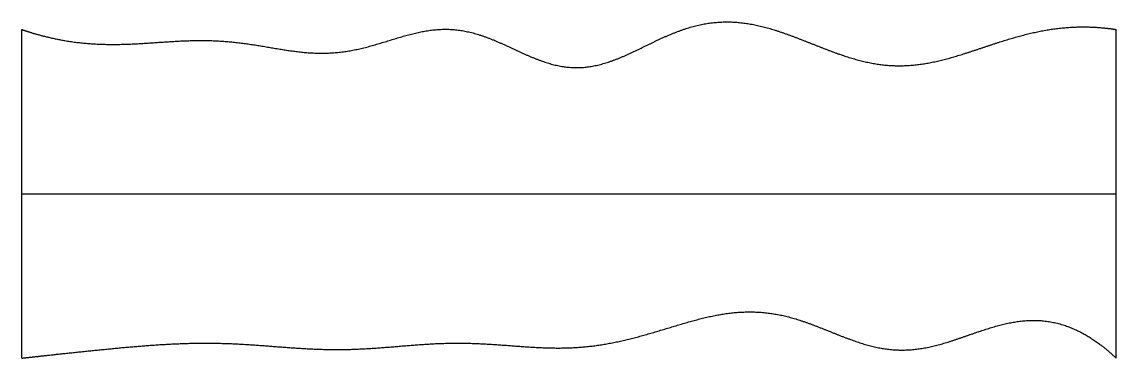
# Model space of a CAD drawing. Header units: millimetres. Extents: x 0 to 10, y 0 to 3.1.
import ezdxf

# ---------------------------------------------------------------- set-up
doc = ezdxf.new("R2010")
doc.units = ezdxf.units.MM
doc.layers.get('0').update_dxf_attribs({"linetype": 'CONTINUOUS'})

msp = doc.modelspace()

# ---------------------------------------------------------------- linework, layer by layer
for points in [[(0, 3), (0.04, 2.986), (0.12, 2.96), (0.241, 2.927), (0.401, 2.893), (0.602, 2.869), (0.803, 2.861), (1.005, 2.866), (1.206, 2.88), (1.408, 2.895), (1.61, 2.903), (1.812, 2.899), (2.013, 2.879), (2.215, 2.846), (2.417, 2.81), (2.618, 2.783), (2.82, 2.779), (3.021, 2.804), (3.222, 2.856), (3.423, 2.922), (3.623, 2.98), (3.823, 3.012), (4.022, 3.001), (4.221, 2.946), (4.419, 2.859), (4.616, 2.763), (4.812, 2.683), (5.008, 2.642), (5.204, 2.652), (5.4, 2.709), (5.597, 2.798), (5.795, 2.899), (5.995, 2.989), (6.196, 3.052), (6.398, 3.078), (6.601, 3.067), (6.803, 3.024), (7.004, 2.956), (7.204, 2.877), (7.403, 2.797), (7.601, 2.728), (7.798, 2.681), (7.996, 2.662), (8.194, 2.674), (8.393, 2.713), (8.592, 2.771), (8.793, 2.839), (8.993, 2.906), (9.194, 2.964), (9.395, 3.005), (9.597, 3.027), (9.758, 3.027), (9.879, 3.017), (9.96, 3.007), (10, 3)], [(0, 0), (0, 0.12), (0, 0.36), (0, 0.72), (0, 1.2), (0, 1.8), (0, 2.28), (0, 2.64), (0, 2.88), (0, 3)], [(10, 0), (10, 0.12), (10, 0.36), (10, 0.72), (10, 1.2), (10, 1.8), (10, 2.28), (10, 2.64), (10, 2.88), (10, 3)], [(0, 1.5), (0.4, 1.5), (1.2, 1.5), (2.4, 1.5), (4, 1.5), (6, 1.5), (7.6, 1.5), (8.8, 1.5), (9.6, 1.5), (10, 1.5)], [(0, 0), (0.04, 0.004), (0.12, 0.013), (0.241, 0.026), (0.401, 0.044), (0.602, 0.065), (0.803, 0.085), (1.004, 0.104), (1.205, 0.12), (1.406, 0.132), (1.608, 0.138), (1.809, 0.137), (2.01, 0.129), (2.212, 0.114), (2.413, 0.098), (2.614, 0.084), (2.815, 0.076), (3.016, 0.078), (3.217, 0.089), (3.418, 0.106), (3.619, 0.123), (3.82, 0.136), (4.022, 0.139), (4.224, 0.132), (4.426, 0.117), (4.627, 0.101), (4.828, 0.09), (5.028, 0.091), (5.227, 0.108), (5.426, 0.142), (5.625, 0.191), (5.825, 0.249), (6.025, 0.311), (6.226, 0.369), (6.428, 0.411), (6.63, 0.429), (6.831, 0.418), (7.031, 0.376), (7.229, 0.307), (7.427, 0.225), (7.624, 0.146), (7.821, 0.088), (8.018, 0.064), (8.216, 0.079), (8.415, 0.127), (8.614, 0.196), (8.814, 0.268), (9.013, 0.326), (9.212, 0.354), (9.411, 0.341), (9.608, 0.281), (9.765, 0.194), (9.883, 0.106), (9.961, 0.037), (10, 0)]]:
    msp.add_open_spline(points, degree=5)

doc.saveas('drawing.dxf')
